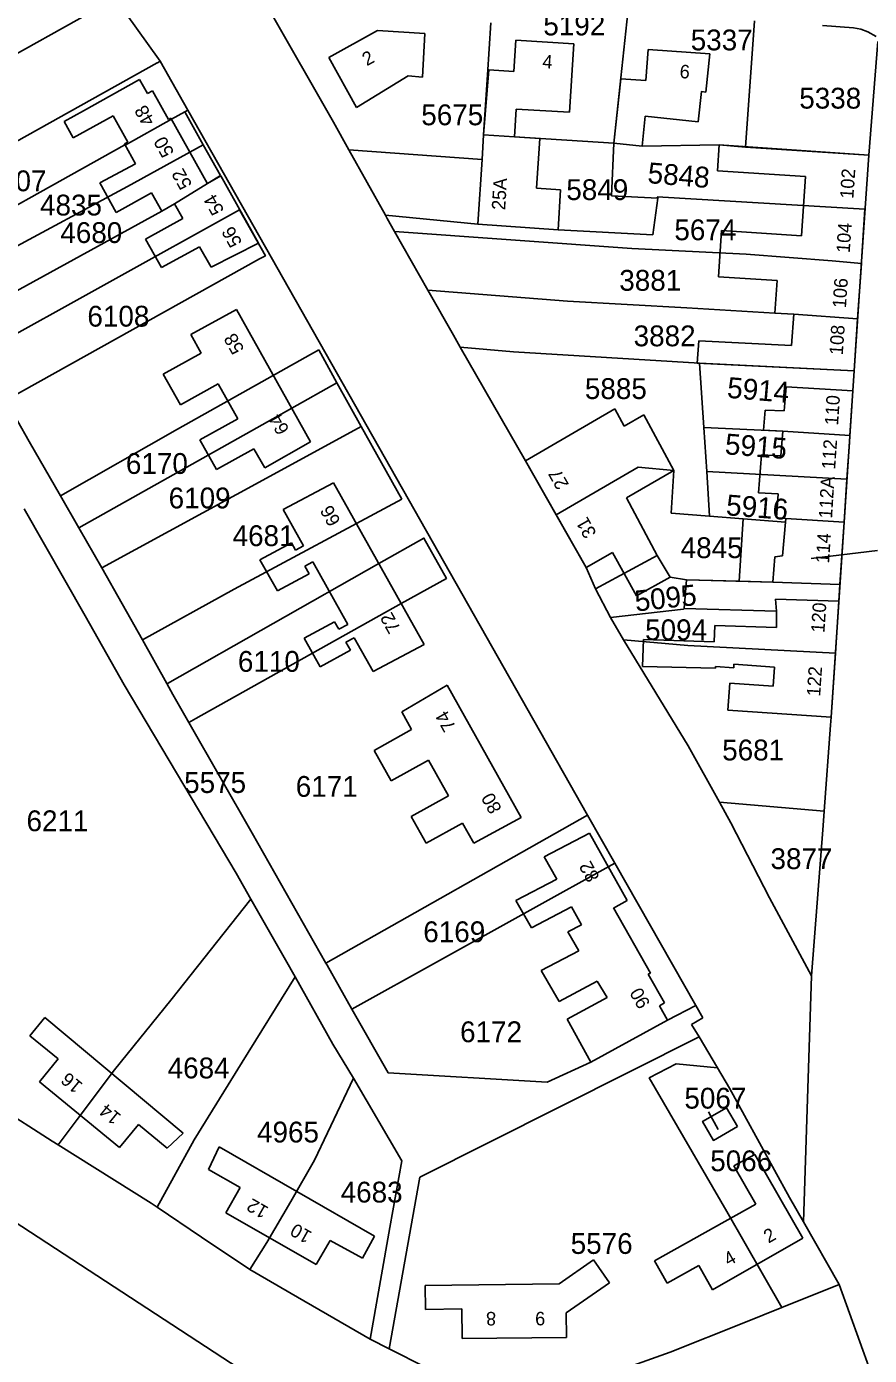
# Model space of a CAD drawing. Extents: x 191922 to 199923, y 328959 to 333350.
# Drawn here: x 196823.6 to 196932.8, y 330587.6 to 330759.9 of the extents above; entities that cross this region are included whole.
import ezdxf

# ---------------------------------------------------------------- set-up
doc = ezdxf.new("R2010")
doc.units = 0
for name, color, linetype in [('bouwvlak', 7, 'Continuous'), ('enkelbestemming', 7, 'Continuous'), ('Level 6', 7, 'Continuous'), ('maatvoering - maximum aantal wooneenheden', 7, 'Continuous'), ('recreatiewoning', 7, 'Continuous')]:
    doc.layers.add(name, color=color, linetype=linetype)

msp = doc.modelspace()

# ---------------------------------------------------------------- linework, layer by layer
at = {"layer": 'bouwvlak'}
for p, q in [((196933.87, 330691.94), (196925.27, 330690.91)), ((196911.99, 330619.15), (196913.21, 330616.86))]:
    msp.add_line(p, q, dxfattribs=at)
at = {"layer": 'Level 6'}
for p, q in [((196834.96, 330763.67), (196840.9, 330755.36)), ((196831.96, 330761.72), (196814.6, 330752.07)), ((196854.94, 330762.21), (196863.35, 330747.49)), ((196901.51, 330761.7), (196899.71, 330744.76)), ((196917.92, 330760.59), (196916.77, 330744.22)), ((196883.32, 330753.61), (196883.74, 330760.36)), ((196926.76, 330760), (196930.75, 330759.69)), ((196930.75, 330759.69), (196931.74, 330759.51)), ((196931.74, 330759.51), (196932.65, 330759.17)), ((196932.65, 330759.17), (196933.73, 330758.59)), ((196932.74, 330743.17), (196933.92, 330757.93)), ((196844.49, 330749.03), (196840.9, 330755.36)), ((196882.82, 330745.84), (196883.32, 330753.61)), ((196844.08, 330748.8), (196844.49, 330749.03)), ((196846.46, 330744.55), (196844.08, 330748.8)), ((196896.31, 330657.62), (196844.49, 330749.03)), ((196863.35, 330747.49), (196865.34, 330743.88)), ((196882.62, 330742.63), (196882.82, 330745.84)), ((196886.83, 330745.58), (196882.82, 330745.84)), ((196899.71, 330744.76), (196886.83, 330745.58)), ((196848.7, 330740.56), (196846.46, 330744.55)), ((196865.34, 330743.88), (196870.1, 330735.4)), ((196865.34, 330743.88), (196882.62, 330742.63)), ((196899.71, 330744.76), (196899.41, 330737.93)), ((196903.37, 330744.37), (196899.71, 330744.76)), ((196913.34, 330744.51), (196903.37, 330744.37)), ((196916.77, 330744.22), (196913.34, 330744.51)), ((196932.74, 330743.17), (196916.77, 330744.22)), ((196932.27, 330736.3), (196932.74, 330743.17)), ((196847.02, 330739.52), (196848.7, 330740.56)), ((196899.41, 330737.93), (196905.42, 330737.62)), ((196905.42, 330737.62), (196904.75, 330732.84)), ((196905.33, 330737.79), (196932.26, 330736.18)), ((196905.42, 330737.62), (196905.33, 330737.79)), ((196882.09, 330734.24), (196870.1, 330735.4)), ((196870.1, 330735.4), (196870.34, 330734.97)), ((196870.34, 330734.97), (196871.28, 330733.29)), ((196931.81, 330729.42), (196932.26, 330736.18)), ((196932.26, 330736.18), (196932.27, 330736.3)), ((196871.28, 330733.29), (196875.58, 330725.68)), ((196871.28, 330733.29), (196902.03, 330731.11)), ((196892.47, 330733.5), (196882.09, 330734.24)), ((196904.75, 330732.84), (196892.47, 330733.5)), ((196902.03, 330731.11), (196916.87, 330730.35)), ((196916.87, 330730.35), (196928, 330729.5)), ((196928, 330729.5), (196931.79, 330729.15)), ((196931.31, 330721.99), (196931.79, 330729.15)), ((196931.79, 330729.15), (196931.81, 330729.42)), ((196875.58, 330725.68), (196878.9, 330719.85)), ((196875.58, 330725.68), (196893.68, 330724.24)), ((196893.68, 330724.24), (196909.17, 330723.39)), ((196909.17, 330723.39), (196920.59, 330722.71)), ((196920.59, 330722.71), (196923.03, 330722.56)), ((196923.03, 330722.56), (196931.31, 330721.99)), ((196930.85, 330715.21), (196931.31, 330721.99)), ((196878.9, 330719.85), (196879.79, 330718.29)), ((196861.48, 330717.96), (196843.16, 330707.68)), ((196863.78, 330713.68), (196861.48, 330717.96)), ((196879.79, 330718.29), (196888.27, 330703.56)), ((196879.79, 330718.29), (196886.68, 330717.71)), ((196886.68, 330717.71), (196910.82, 330716.2)), ((196910.82, 330716.2), (196911.38, 330707.89)), ((196910.82, 330716.2), (196930.85, 330715.21)), ((196930.29, 330706.83), (196930.85, 330715.21)), ((196866.96, 330708), (196863.78, 330713.68)), ((196827.99, 330699), (196843.16, 330707.68)), ((196866.96, 330708), (196872.24, 330698.6)), ((196911.38, 330707.89), (196911.74, 330702.18)), ((196911.38, 330707.89), (196921.61, 330707.39)), ((196921.61, 330707.39), (196930.29, 330706.83)), ((196929.91, 330701.2), (196930.24, 330705.94)), ((196930.24, 330705.94), (196930.29, 330706.83)), ((196888.27, 330703.56), (196892.24, 330696.56)), ((196892.24, 330696.56), (196902.87, 330702.74)), ((196902.87, 330702.74), (196907.48, 330702.3)), ((196907.48, 330702.3), (196907.15, 330696.77)), ((196911.74, 330702.18), (196912.12, 330696.36)), ((196911.74, 330702.18), (196929.91, 330701.2)), ((196929.57, 330695.62), (196929.91, 330701.2)), ((196830.36, 330694.89), (196827.99, 330699)), ((196823.27, 330697.35), (196831.17, 330683.44)), ((196907.15, 330696.77), (196912.12, 330696.36)), ((196892.24, 330696.56), (196896.12, 330689.72)), ((196912.12, 330696.36), (196916.45, 330696.04)), ((196916.45, 330696.04), (196915.93, 330687.95)), ((196916.45, 330696.04), (196921.95, 330695.62)), ((196921.95, 330695.62), (196921.99, 330696.09)), ((196921.99, 330696.09), (196929.57, 330695.62)), ((196929.02, 330687.53), (196929.57, 330695.62)), ((196833.35, 330689.7), (196830.36, 330694.89)), ((196905.33, 330691.27), (196897.34, 330686.95)), ((196907.02, 330688.48), (196905.33, 330691.27)), ((196838.59, 330680.36), (196833.35, 330689.7)), ((196896.12, 330689.72), (196897.34, 330686.95)), ((196909.11, 330688.12), (196907.02, 330688.48)), ((196897.34, 330686.95), (196899.27, 330683.24)), ((196915.93, 330687.95), (196909.11, 330688.12)), ((196920.31, 330687.83), (196915.93, 330687.95)), ((196929.02, 330687.53), (196920.31, 330687.83)), ((196928.88, 330685.37), (196929.02, 330687.53)), ((196920.77, 330684.05), (196920.68, 330685.64)), ((196920.68, 330685.64), (196928.88, 330685.37)), ((196928.43, 330678.6), (196928.88, 330685.37)), ((196831.17, 330683.44), (196836.23, 330674.5)), ((196899.27, 330683.24), (196908.75, 330684.34)), ((196899.27, 330683.24), (196900.96, 330680.36)), ((196908.75, 330684.34), (196908.81, 330684.39)), ((196908.81, 330684.39), (196920.77, 330684.05)), ((196841.76, 330674.67), (196838.59, 330680.36)), ((196900.96, 330680.36), (196909.32, 330666.58)), ((196900.96, 330680.36), (196909.31, 330679.63)), ((196909.31, 330679.63), (196928.43, 330678.6)), ((196927.87, 330670.33), (196928.43, 330678.6)), ((196836.23, 330674.5), (196850.73, 330650.08)), ((196926.97, 330658.12), (196927.8, 330669.26)), ((196927.8, 330669.26), (196927.87, 330670.33)), ((196909.32, 330666.58), (196913.4, 330659.29)), ((196913.4, 330659.29), (196914.86, 330656.6)), ((196913.4, 330659.29), (196926.97, 330658.12)), ((196896.31, 330657.62), (196862.38, 330638.43)), ((196899.84, 330651.4), (196896.31, 330657.62)), ((196926.83, 330656.28), (196926.97, 330658.12)), ((196914.86, 330656.6), (196919.89, 330646.89)), ((196925.33, 330636.76), (196926.83, 330656.28)), ((196899.84, 330651.4), (196865.75, 330632.47)), ((196910.32, 330632.91), (196899.84, 330651.4)), ((196850.73, 330650.08), (196852.65, 330646.71)), ((196919.89, 330646.89), (196925.33, 330636.76)), ((196852.65, 330646.71), (196842.26, 330633.61)), ((196852.65, 330646.71), (196857.16, 330638.86)), ((196857.16, 330638.86), (196858.39, 330636.66)), ((196858.39, 330636.66), (196851.53, 330625.58)), ((196858.39, 330636.66), (196863.29, 330627.93)), ((196924.27, 330604.87), (196925.33, 330636.76)), ((196842.26, 330633.61), (196834.98, 330624.58)), ((196909.78, 330630.47), (196911.22, 330631.33)), ((196911.22, 330631.33), (196910.32, 330632.91)), ((196910.78, 330628.87), (196909.78, 330630.47)), ((196863.29, 330627.93), (196865.94, 330623.52)), ((196874.54, 330610.67), (196910.78, 330628.87)), ((196913.15, 330624.84), (196910.78, 330628.87)), ((196809.68, 330626.26), (196826.88, 330615.34)), ((196834.98, 330624.58), (196830.12, 330618.15)), ((196851.53, 330625.58), (196845.28, 330615.51)), ((196914.68, 330622.19), (196913.15, 330624.84)), ((196865.94, 330623.52), (196860.89, 330612.88)), ((196865.94, 330623.52), (196872.21, 330612.78)), ((196922.46, 330608.04), (196914.68, 330622.19)), ((196802.36, 330617.7), (196851.12, 330585.88)), ((196830.12, 330618.15), (196827.68, 330614.86)), ((196826.88, 330615.34), (196827.68, 330614.86)), ((196827.68, 330614.86), (196839.73, 330607.28)), ((196845.28, 330615.51), (196840.5, 330606.78)), ((196860.89, 330612.88), (196857.83, 330607.5)), ((196872.21, 330612.78), (196870.68, 330604.14)), ((196870.59, 330588.41), (196874.54, 330610.67)), ((196839.73, 330607.28), (196840.5, 330606.78)), ((196857.83, 330607.5), (196854.7, 330602.18)), ((196924.27, 330604.87), (196922.46, 330608.04)), ((196840.5, 330606.78), (196846.26, 330602.9)), ((196870.68, 330604.14), (196868.1, 330589.66)), ((196928.92, 330596.74), (196924.27, 330604.87)), ((196846.26, 330602.9), (196852.53, 330598.68)), ((196854.7, 330602.18), (196852.53, 330598.68)), ((196852.53, 330598.68), (196858.71, 330595.11)), ((196858.71, 330595.11), (196868.1, 330589.66)), ((196921.49, 330593.78), (196928.92, 330596.74)), ((196932.93, 330585.58), (196928.92, 330596.74)), ((196868.1, 330589.66), (196870.59, 330588.41))]:
    msp.add_line(p, q, dxfattribs=at)
for points in [[(196840.9, 330755.36), (196840.56, 330755.17), (196840.51, 330755.15), (196806.76, 330736.34)], [(196810.32, 330730), (196836.33, 330744.54), (196836.36, 330744.49), (196842.35, 330747.84), (196844.08, 330748.8)], [(196846.46, 330744.55), (196836.65, 330739.15), (196820.61, 330730.49), (196812.58, 330726.2)], [(196847.02, 330739.52), (196842.74, 330736.89), (196841.1, 330735.95), (196815.17, 330721.7)], [(196820.89, 330711.41), (196820.95, 330711.44), (196853.78, 330729.73), (196854.54, 330730.15), (196851.19, 330736.12), (196817.5, 330717.45), (196817.48, 330717.44)], [(196863.78, 330713.68), (196857.94, 330710.4), (196830.36, 330694.89)], [(196827.99, 330699), (196823.93, 330706.05), (196820.89, 330711.41)], [(196833.35, 330689.7), (196855.15, 330701.58), (196866.96, 330708)], [(196872.24, 330698.6), (196850.47, 330686.9), (196838.59, 330680.36)], [(196844.61, 330669.64), (196845.53, 330670.16), (196872.15, 330685.05), (196878, 330688.32), (196875.08, 330693.53), (196869.25, 330690.23), (196841.83, 330674.7), (196841.76, 330674.67)], [(196844.61, 330669.64), (196842.54, 330673.27), (196841.76, 330674.67)], [(196862.38, 330638.43), (196852.83, 330655.26), (196844.61, 330669.64)], [(196865.75, 330632.47), (196862.54, 330638.16), (196862.38, 330638.43)], [(196910.32, 330632.91), (196906.65, 330631.04), (196896.7, 330625.59), (196891.08, 330622.98), (196870.43, 330624.2), (196865.75, 330632.47)], [(196913.15, 330624.84), (196907.79, 330625.36), (196904.29, 330623.53), (196914.37, 330606.21), (196921.49, 330593.78)], [(196915.73, 330617.22), (196912.61, 330615.44), (196911.2, 330617.9), (196914.32, 330619.68), (196915.73, 330617.22)], [(196893.62, 330584.25), (196899, 330585.12), (196906.99, 330587.97), (196916.56, 330591.77), (196921.49, 330593.78)], [(196870.59, 330588.41), (196875.37, 330586), (196880.12, 330583.86), (196886.99, 330583.48), (196893.62, 330584.25)]]:
    msp.add_lwpolyline(points, dxfattribs=at)
at = {"layer": 'recreatiewoning'}
for p, q in [((196869.05, 330759.34), (196862.75, 330755.86)), ((196875.22, 330758.97), (196869.05, 330759.34)), ((196875.22, 330758.97), (196874.88, 330753.32)), ((196886.75, 330754.03), (196887.02, 330758.12)), ((196887.02, 330758.12), (196894.51, 330757.62)), ((196894.51, 330757.62), (196893.97, 330748.75)), ((196862.75, 330755.86), (196866.36, 330749.37)), ((196903.85, 330752.86), (196904.14, 330756.9)), ((196904.14, 330756.9), (196912.15, 330756.33)), ((196882.82, 330745.84), (196883.49, 330754.24)), ((196883.49, 330754.24), (196886.75, 330754.03)), ((196838.21, 330753.02), (196830.97, 330748.93)), ((196839.27, 330751.2), (196838.21, 330753.02)), ((196873.06, 330753.49), (196866.36, 330749.37)), ((196874.88, 330753.32), (196873.06, 330753.49)), ((196900.6, 330753.09), (196903.85, 330752.86)), ((196839.9, 330751.53), (196839.27, 330751.2)), ((196841.99, 330747.8), (196839.9, 330751.53)), ((196828.43, 330747.54), (196830.97, 330748.93)), ((196887.06, 330749.15), (196886.83, 330745.58)), ((196893.97, 330748.75), (196887.06, 330749.15)), ((196829.61, 330745.44), (196828.43, 330747.54)), ((196834.82, 330748.3), (196829.61, 330745.44)), ((196836.71, 330744.86), (196834.82, 330748.3)), ((196842.28, 330747.97), (196841.99, 330747.8)), ((196847, 330739.54), (196842.28, 330747.97)), ((196882.62, 330742.63), (196882.82, 330745.84)), ((196886.83, 330745.58), (196890.09, 330745.34)), ((196890.09, 330745.34), (196889.67, 330738.9)), ((196836.27, 330744.64), (196836.71, 330744.86)), ((196837.68, 330742.07), (196836.27, 330744.64)), ((196913.13, 330741.16), (196913.34, 330744.51)), ((196913.34, 330744.51), (196932.74, 330743.17)), ((196833.05, 330739.6), (196837.68, 330742.07)), ((196882.09, 330734.24), (196882.62, 330742.63)), ((196932.74, 330743.17), (196932.27, 330736.3)), ((196847.02, 330739.52), (196848.75, 330740.49)), ((196848.75, 330740.49), (196853.63, 330731.76)), ((196924.56, 330740.42), (196913.13, 330741.16)), ((196924.04, 330732.75), (196924.56, 330740.42)), ((196835.18, 330735.77), (196833.05, 330739.6)), ((196839.79, 330738.3), (196835.18, 330735.77)), ((196841.1, 330735.95), (196839.79, 330738.3)), ((196889.67, 330738.9), (196892.8, 330738.69)), ((196892.8, 330738.69), (196892.47, 330733.5)), ((196842.74, 330736.89), (196841.1, 330735.95)), ((196843.82, 330734.98), (196842.74, 330736.89)), ((196839.01, 330732.3), (196843.82, 330734.98)), ((196932.27, 330736.3), (196931.81, 330729.42)), ((196892.47, 330733.5), (196882.09, 330734.24)), ((196913.28, 330727.41), (196913.67, 330733.42)), ((196913.67, 330733.42), (196924.04, 330732.75)), ((196841.08, 330728.64), (196839.01, 330732.3)), ((196846, 330731.31), (196841.08, 330728.64)), ((196847.51, 330728.67), (196846, 330731.31)), ((196853.63, 330731.76), (196847.51, 330728.67)), ((196931.81, 330729.42), (196930.85, 330715.21)), ((196920.87, 330726.96), (196913.28, 330727.41)), ((196920.59, 330722.71), (196920.87, 330726.96)), ((196844.87, 330719.92), (196850.78, 330723.2)), ((196850.78, 330723.2), (196860.4, 330706.02)), ((196923.03, 330722.56), (196920.59, 330722.71)), ((196922.75, 330718.51), (196923.03, 330722.56)), ((196846.22, 330717.52), (196844.87, 330719.92)), ((196841.28, 330714.78), (196846.22, 330717.52)), ((196910.51, 330716.21), (196910.72, 330719.12)), ((196910.72, 330719.12), (196922.75, 330718.51)), ((196930.85, 330715.21), (196910.51, 330716.21)), ((196843.51, 330710.82), (196841.28, 330714.78)), ((196848.4, 330713.54), (196843.51, 330710.82)), ((196850.95, 330709.02), (196848.4, 330713.54)), ((196921.8, 330710.02), (196922.04, 330713.15)), ((196922.04, 330713.15), (196930.67, 330712.63)), ((196930.67, 330712.63), (196929.57, 330695.62)), ((196846.04, 330706.27), (196850.95, 330709.02)), ((196888.27, 330703.56), (196899.83, 330710.29)), ((196899.83, 330710.29), (196901.05, 330708.03)), ((196901.05, 330708.03), (196903.57, 330709.5)), ((196903.57, 330709.5), (196907.48, 330702.3)), ((196919.1, 330707.52), (196919.3, 330710.14)), ((196919.3, 330710.14), (196921.8, 330710.02)), ((196921.61, 330707.39), (196919.1, 330707.52)), ((196921.37, 330704.21), (196921.61, 330707.39)), ((196848.21, 330702.42), (196846.04, 330706.27)), ((196860.4, 330706.02), (196854.47, 330702.63)), ((196853.05, 330705.13), (196848.21, 330702.42)), ((196854.47, 330702.63), (196853.05, 330705.13)), ((196918.47, 330699.4), (196918.84, 330704.33)), ((196918.84, 330704.33), (196921.37, 330704.21)), ((196896.12, 330689.72), (196888.27, 330703.56)), ((196907.48, 330702.3), (196901.34, 330698.76)), ((196856.84, 330697.24), (196863.36, 330700.72)), ((196863.36, 330700.72), (196875.13, 330679.73)), ((196901.34, 330698.76), (196905.33, 330691.27)), ((196921.01, 330699.29), (196918.47, 330699.4)), ((196920.77, 330696.15), (196921.01, 330699.29)), ((196859.48, 330692.54), (196856.84, 330697.24)), ((196920.77, 330696.15), (196921.99, 330696.09)), ((196921.55, 330691.23), (196921.95, 330695.62)), ((196921.95, 330695.62), (196921.99, 330696.09)), ((196929.57, 330695.62), (196927.87, 330670.33)), ((196853.83, 330690.73), (196857.91, 330692.93)), ((196857.91, 330692.93), (196858.44, 330691.98)), ((196858.44, 330691.98), (196859.48, 330692.54)), ((196899.52, 330691.65), (196896.12, 330689.72)), ((196902.65, 330686.04), (196899.52, 330691.65)), ((196856.1, 330686.68), (196853.83, 330690.73)), ((196860.67, 330690.44), (196859.65, 330689.89)), ((196859.65, 330689.89), (196860.21, 330688.89)), ((196865.2, 330682.35), (196860.67, 330690.44)), ((196905.33, 330691.27), (196907.02, 330688.48)), ((196920.31, 330687.83), (196920.59, 330691.11)), ((196920.59, 330691.11), (196921.55, 330691.23)), ((196860.21, 330688.89), (196856.1, 330686.68)), ((196907.02, 330688.48), (196902.65, 330686.04)), ((196908.81, 330684.39), (196909.11, 330688.12)), ((196909.11, 330688.12), (196920.31, 330687.83)), ((196920.77, 330684.05), (196908.81, 330684.39)), ((196920.8, 330681.94), (196920.77, 330684.05)), ((196859.57, 330680.56), (196863.5, 330682.68)), ((196863.5, 330682.68), (196864.04, 330681.72)), ((196864.04, 330681.72), (196865.2, 330682.35)), ((196912.73, 330680.08), (196912.8, 330682.22)), ((196912.8, 330682.22), (196920.8, 330681.94)), ((196861.64, 330676.86), (196859.57, 330680.56)), ((196866.03, 330680.62), (196864.98, 330680.06)), ((196864.98, 330680.06), (196865.58, 330678.99)), ((196868.49, 330676.22), (196866.03, 330680.62)), ((196875.13, 330679.73), (196868.49, 330676.22)), ((196903.43, 330676.9), (196903.55, 330680.4)), ((196903.55, 330680.4), (196912.73, 330680.08)), ((196865.58, 330678.99), (196861.64, 330676.86)), ((196912.88, 330676.68), (196903.43, 330676.9)), ((196912.9, 330676.89), (196912.88, 330676.68)), ((196915.25, 330676.73), (196912.9, 330676.89)), ((196915.28, 330677.17), (196915.25, 330676.73)), ((196920.53, 330676.82), (196915.28, 330677.17)), ((196920.36, 330674.35), (196920.53, 330676.82)), ((196872.21, 330670.99), (196878.09, 330674.45)), ((196878.09, 330674.45), (196887.7, 330657.29)), ((196914.48, 330671.24), (196914.72, 330674.73)), ((196914.72, 330674.73), (196920.36, 330674.35)), ((196873.48, 330668.74), (196872.21, 330670.99)), ((196927.87, 330670.33), (196914.48, 330671.24)), ((196868.64, 330665.99), (196873.48, 330668.74)), ((196870.85, 330662.06), (196868.64, 330665.99)), ((196875.66, 330664.76), (196870.85, 330662.06)), ((196878.27, 330660.13), (196875.66, 330664.76)), ((196873.41, 330657.44), (196878.27, 330660.13)), ((196875.38, 330653.99), (196873.41, 330657.44)), ((196887.7, 330657.29), (196881.57, 330653.99)), ((196880.09, 330656.56), (196875.38, 330653.99)), ((196881.57, 330653.99), (196880.09, 330656.56)), ((196890.69, 330652.22), (196896.53, 330655.28)), ((196896.53, 330655.28), (196901.43, 330646.55)), ((196892.31, 330649.3), (196890.69, 330652.22)), ((196887.01, 330646.55), (196892.31, 330649.3)), ((196889.02, 330643.01), (196887.01, 330646.55)), ((196894.23, 330645.72), (196889.02, 330643.01)), ((196895.5, 330643.4), (196894.23, 330645.72)), ((196904.46, 330637.13), (196899.66, 330645.59)), ((196901.43, 330646.55), (196899.67, 330645.57)), ((196893.76, 330642.49), (196895.5, 330643.4)), ((196895.17, 330640.04), (196893.76, 330642.49)), ((196890.28, 330637.46), (196895.17, 330640.04)), ((196892.61, 330633.43), (196890.28, 330637.46)), ((196904.16, 330636.99), (196904.46, 330637.13)), ((196906.27, 330633.27), (196904.16, 330636.99)), ((196897.56, 330636.08), (196892.61, 330633.43)), ((196898.82, 330633.96), (196897.56, 330636.08)), ((196898.82, 330633.96), (196893.65, 330631.15)), ((196905.64, 330632.89), (196906.27, 330633.27)), ((196824, 330628.99), (196825.94, 330631.39)), ((196825.94, 330631.39), (196843.86, 330616.37)), ((196906.65, 330631.04), (196905.64, 330632.89)), ((196896.7, 330625.59), (196893.65, 330631.15)), ((196896.7, 330625.59), (196906.65, 330631.04)), ((196827.67, 330626.02), (196824, 330628.99)), ((196825.23, 330623.04), (196827.67, 330626.02)), ((196835.64, 330614.52), (196825.23, 330623.04)), ((196914.32, 330619.68), (196911.2, 330617.9)), ((196915.73, 330617.22), (196914.32, 330619.68)), ((196838.08, 330617.49), (196835.64, 330614.52)), ((196841.8, 330614.45), (196838.08, 330617.49)), ((196911.2, 330617.9), (196912.61, 330615.44)), ((196843.86, 330616.37), (196841.8, 330614.45)), ((196912.61, 330615.44), (196915.73, 330617.22)), ((196847.15, 330611.67), (196848.54, 330614.61)), ((196848.54, 330614.61), (196868.67, 330603)), ((196915.28, 330612.16), (196917.96, 330613.61)), ((196924.2, 330602.74), (196917.96, 330613.61)), ((196851.27, 330609.33), (196847.15, 330611.67)), ((196918.11, 330607.19), (196915.28, 330612.16)), ((196849.39, 330606.03), (196851.27, 330609.33)), ((196904.98, 330599.83), (196918.11, 330607.19)), ((196861.12, 330599.33), (196849.39, 330606.03)), ((196862.91, 330602.45), (196861.12, 330599.33)), ((196867.13, 330600.17), (196862.91, 330602.45)), ((196868.67, 330603), (196867.13, 330600.17)), ((196912.48, 330596.07), (196924.2, 330602.74)), ((196892.62, 330596.86), (196897.07, 330599.93)), ((196899.12, 330596.96), (196897.07, 330599.93)), ((196906.62, 330596.91), (196904.98, 330599.83)), ((196910.7, 330599.23), (196906.62, 330596.91)), ((196912.48, 330596.07), (196910.7, 330599.23)), ((196875.23, 330596.64), (196892.62, 330596.86)), ((196893.52, 330593.1), (196899.12, 330596.96)), ((196875.23, 330596.64), (196875.27, 330593.52)), ((196875.27, 330593.52), (196880, 330593.58)), ((196880, 330593.58), (196880.06, 330589.76)), ((196893.56, 330589.9), (196893.52, 330593.1)), ((196880.06, 330589.76), (196893.56, 330589.9))]:
    msp.add_line(p, q, dxfattribs=at)
msp.add_lwpolyline([(196912.15, 330756.33), (196911.62, 330751.37), (196911.05, 330751.43), (196910.63, 330747.52), (196903.78, 330748.24), (196903.37, 330744.37), (196899.71, 330744.76), (196900.6, 330753.09)], dxfattribs=at)

# ---------------------------------------------------------------- texts
at = {"layer": 'enkelbestemming'}
for s, p in [('5192', (196890.56, 330758.72)), ('5337', (196909.67, 330756.78)), ('5338', (196923.74, 330749.23)), ('5675', (196874.74, 330747.07)), ('6107', (196818.12, 330738.51)), ('5849', (196893.54, 330737.37)), ('4835', (196825.32, 330735.37)), ('5674', (196907.55, 330732.16)), ('4680', (196827.95, 330731.8)), ('3881', (196900.41, 330725.61)), ('6108', (196831.46, 330720.96)), ('3882', (196902.27, 330718.41)), ('5885', (196895.95, 330711.57)), ('6170', (196836.45, 330701.86)), ('6109', (196841.99, 330697.39)), ('4681', (196850.28, 330692.5)), ('4845', (196908.37, 330690.94)), ('5094', (196903.76, 330680.3)), ('6110', (196850.97, 330676.2)), ('5681', (196913.75, 330664.71)), ('5575', (196844, 330660.49)), ('6171', (196858.47, 330659.99)), ('6211', (196823.57, 330655.53)), ('3877', (196920.01, 330650.62)), ('6169', (196875, 330641.14)), ('6172', (196879.77, 330628.17)), ('4684', (196841.86, 330623.48)), ('5067', (196908.85, 330619.56)), ('4965', (196853.45, 330615.17)), ('5066', (196912.2, 330611.44)), ('4683', (196864.29, 330607.38)), ('5576', (196894.11, 330600.72))]:
    msp.add_text(s, height=2.7, dxfattribs=at).set_placement(p)
for s, rotation, p in [('5848', 355.2935, (196904.01, 330739.58)), ('5914', 355.2028, (196914.31, 330711.74)), ('5915', 355.4467, (196914.03, 330704.42)), ('5916', 355.5176, (196914.18, 330696.51)), ('5095', 6.1563, (196902.56, 330684.01))]:
    msp.add_text(s, height=2.7, rotation=rotation, dxfattribs=at).set_placement(p)
at = {"layer": 'maatvoering - maximum aantal wooneenheden'}
for s, rotation, p in [('2', 28.8987, (196867.69, 330754.71)), ('4', 356.2126, (196890.4, 330754.49)), ('6', 355.9266, (196908.19, 330753.2)), ('48', 119.2328, (196840.27, 330747.59)), ('50', 119.2828, (196842.76, 330743.53)), ('52', 119.2828, (196845.09, 330739.37)), ('25A', 86.4451, (196885.61, 330736.03)), ('102', 86.0982, (196930.75, 330737.5)), ('54', 119.2328, (196849.24, 330736.03)), ('56', 119.2328, (196851.57, 330731.86)), ('104', 86.0982, (196930.28, 330730.47)), ('106', 86.0982, (196929.79, 330723.31)), ('108', 86.1554, (196929.38, 330717.23)), ('58', 119.2328, (196851.85, 330718.01)), ('110', 86.2126, (196928.77, 330708.12)), ('64', 119.2328, (196857.69, 330707.58)), ('112', 86.0982, (196928.39, 330702.39)), ('27', 119.5671, (196893.93, 330700.47)), ('112A', 86.5023, (196927.99, 330696.03)), ('66', 119.2328, (196864.34, 330695.71)), ('31', 119.5671, (196897.51, 330694.16)), ('114', 86.2126, (196927.6, 330690.23)), ('120', 86.2126, (196927, 330681.23)), ('72', 119.2328, (196872.13, 330681.81)), ('122', 86.2126, (196926.45, 330672.96)), ('74', 119.2328, (196879.28, 330669.05)), ('80', 119.2328, (196885.23, 330658.43)), ('82', 119.2828, (196897.91, 330649.57)), ('90', 119.439, (196904.48, 330633.17)), ('16', 140.6864, (196830.98, 330622.73)), ('14', 140.6864, (196835.95, 330618.66)), ('12', 150.3049, (196855.06, 330606.7)), ('10', 150.3049, (196860.7, 330603.48)), ('2', 29.6453, (196919.75, 330602.05)), ('4', 29.6453, (196914.58, 330599.1)), ('8', 180.5735, (196884.43, 330593.2)), ('6', 0.5735, (196889.51, 330591.45))]:
    msp.add_text(s, height=1.75, rotation=rotation, dxfattribs=at).set_placement(p)

doc.saveas('drawing.dxf')
